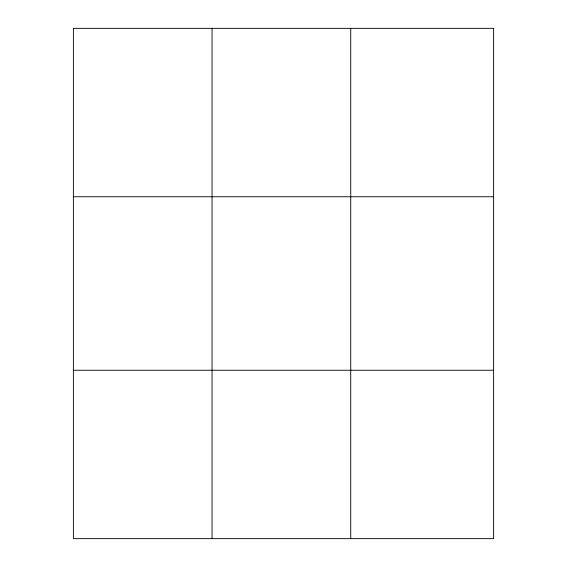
<?xml version="1.0" encoding="UTF-8"?>
<svg xmlns="http://www.w3.org/2000/svg" width="567" height="567" viewBox="0 0 567 567"><rect width="100%" height="100%" fill="white"/><g stroke="black" fill="none" stroke-linecap="round" stroke-linejoin="round"><path stroke-width="0.85" d="M212.058 28.35L212.058 538.65M350.739 28.35L350.739 538.65M73.384 196.749L493.616 196.749M73.384 370.251L493.616 370.251M493.616 28.35L493.616 538.65L73.384 538.65L73.384 28.35L493.616 28.35"/></g></svg>
